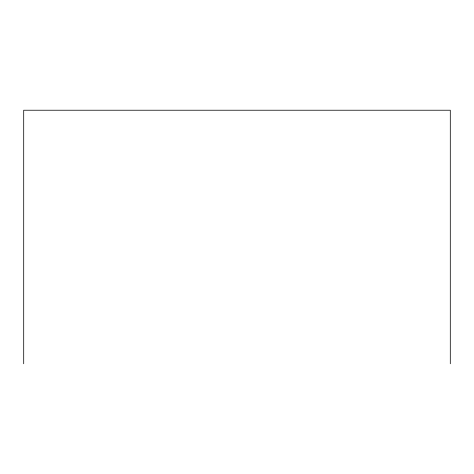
<?xml version="1.0" encoding="UTF-8"?>
<svg xmlns="http://www.w3.org/2000/svg" width="474" height="474" viewBox="0 0 474 474"><rect width="100%" height="100%" fill="white"/><g stroke="black" fill="none" stroke-linecap="round" stroke-linejoin="round"><path stroke-width="0.71" d="M450.3 363.771L450.3 110.229L23.7 110.229L23.7 363.771"/></g></svg>
